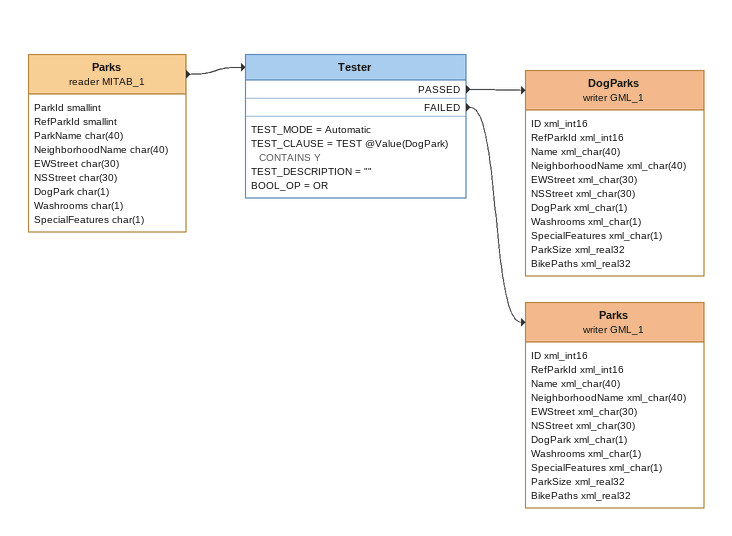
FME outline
Parks (reader MITAB_1)
    attributes: ParkId smallint, RefParkId smallint, ParkName char(40), NeighborhoodName char(40), EWStreet char(30), NSStreet char(30), DogPark char(1), Washrooms char(1), SpecialFeatures char(1)
    -> Tester
Tester
    TEST_MODE = Automatic
    TEST_CLAUSE = TEST @Value(DogPark) CONTAINS Y
    TEST_DESCRIPTION = ""
    BOOL_OP = OR
    PASSED -> DogParks (writer GML_1)
    FAILED -> Parks (writer GML_1)
DogParks (writer GML_1)
    attributes: ID xml_int16, RefParkId xml_int16, Name xml_char(40), NeighborhoodName xml_char(40), EWStreet xml_char(30), NSStreet xml_char(30), DogPark xml_char(1), Washrooms xml_char(1), SpecialFeatures xml_char(1), ParkSize xml_real32, BikePaths xml_real32
Parks (writer GML_1)
    attributes: ID xml_int16, RefParkId xml_int16, Name xml_char(40), NeighborhoodName xml_char(40), EWStreet xml_char(30), NSStreet xml_char(30), DogPark xml_char(1), Washrooms xml_char(1), SpecialFeatures xml_char(1), ParkSize xml_real32, BikePaths xml_real32
